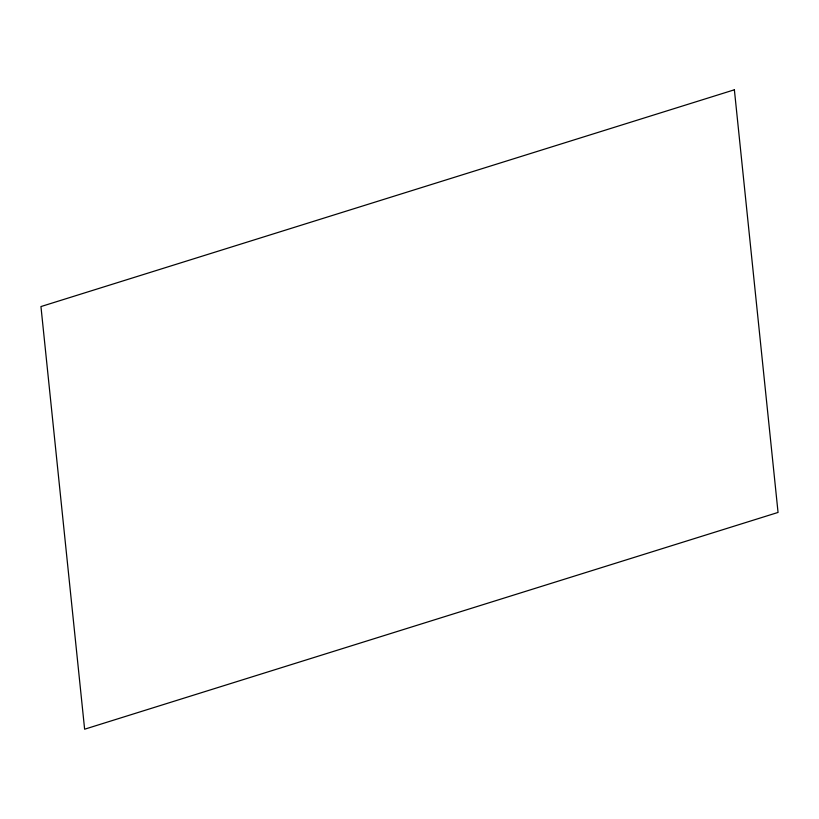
<?xml version="1.0" encoding="UTF-8"?>
<svg xmlns="http://www.w3.org/2000/svg" width="819" height="819" viewBox="0 0 819 819"><rect width="100%" height="100%" fill="white"/><g stroke="black" fill="none" stroke-linecap="round" stroke-linejoin="round"><path stroke-width="1.23" d="M734.377 89.793L40.95 306.562L84.623 729.207L778.05 512.438L734.377 89.793"/></g></svg>
